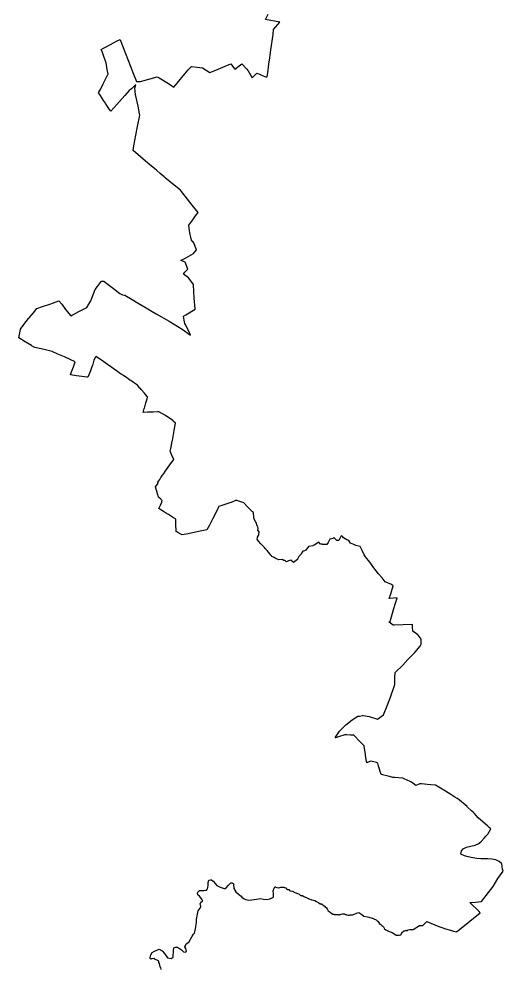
# Model space of a CAD drawing. Header units: metres. Extents: x 255476 to 378809, y 1739479 to 2227865.
# Drawn here: x 362705 to 378809, y 1839966 to 1871569 of the extents above; entities that cross this region are included whole.
import ezdxf

# ---------------------------------------------------------------- set-up
doc = ezdxf.new("R2010")
doc.units = ezdxf.units.M
doc.header["$MEASUREMENT"] = 0
doc.layers.add('DISTRICT BOUNDRY', color=86, linetype='Continuous')

msp = doc.modelspace()

# ---------------------------------------------------------------- linework, layer by layer
at = {"layer": 'DISTRICT BOUNDRY'}
msp.add_polyline3d([(367433, 1839953, 0), (367424, 1840016, 0), (367407, 1840032, 0), (367400, 1840053, 0), (367394, 1840067, 0), (367386, 1840091, 0), (367386, 1840091, 0), (367388, 1840107, 0), (367384, 1840111, 0), (367379, 1840115, 0), (367379, 1840116, 0), (367379, 1840123, 0), (367379, 1840128, 0), (367377, 1840148, 0), (367376, 1840151, 0), (367359, 1840183, 0), (367357, 1840202, 0), (367351, 1840233, 0), (367304, 1840259, 0), (367274, 1840275, 0), (367212, 1840294, 0), (367209, 1840314, 0), (367208, 1840318, 0), (367140, 1840304, 0), (367115, 1840306, 0), (367088, 1840292, 0), (367068, 1840313, 0), (367067, 1840320, 0), (367065, 1840344, 0), (367092, 1840442, 0), (367137, 1840515, 0), (367209, 1840563, 0), (367373, 1840628, 0), (367470, 1840565, 0), (367543, 1840477, 0), (367648, 1840338, 0), (367765, 1840316, 0), (367832, 1840361, 0), (367847, 1840578, 0), (367860, 1840671, 0), (367913, 1840693, 0), (367978, 1840689, 0), (368113, 1840604, 0), (368184, 1840533, 0), (368236, 1840524, 0), (368274, 1840552, 0), (368260, 1840649, 0), (368228, 1840704, 0), (368267, 1840800, 0), (368352, 1840859, 0), (368461, 1841032, 0), (368515, 1841123, 0), (368545, 1841158, 0), (368579, 1841299, 0), (368614, 1841527, 0), (368608, 1841608, 0), (368641, 1841795, 0), (368664, 1841896, 0), (368730, 1841990, 0), (368753, 1842050, 0), (368738, 1842142, 0), (368756, 1842171, 0), (368776, 1842202, 0), (368819, 1842223, 0), (368804, 1842272, 0), (368757, 1842335, 0), (368709, 1842390, 0), (368651, 1842437, 0), (368649, 1842491, 0), (368657, 1842526, 0), (368713, 1842582, 0), (368855, 1842578, 0), (368939, 1842593, 0), (368973, 1842634, 0), (368991, 1842672, 0), (369002, 1842748, 0), (369002, 1842849, 0), (369024, 1842922, 0), (369074, 1842937, 0), (369110, 1842935, 0), (369169, 1842885, 0), (369289, 1842742, 0), (369394, 1842685, 0), (369531, 1842642, 0), (369566, 1842640, 0), (369597, 1842667, 0), (369673, 1842754, 0), (369750, 1842830, 0), (369797, 1842838, 0), (369815, 1842810, 0), (369833, 1842825, 0), (369845, 1842790, 0), (369852, 1842771, 0), (369839, 1842756, 0), (369844, 1842734, 0), (369850, 1842706, 0), (369853, 1842643, 0), (369916, 1842533, 0), (370013, 1842460, 0), (370097, 1842390, 0), (370118, 1842354, 0), (370198, 1842301, 0), (370249, 1842274, 0), (370336, 1842261, 0), (370453, 1842268, 0), (370603, 1842292, 0), (370743, 1842311, 0), (370841, 1842293, 0), (370956, 1842282, 0), (371052, 1842296, 0), (371077, 1842307, 0), (371086, 1842312, 0), (371131, 1842335, 0), (371173, 1842361, 0), (371171, 1842473, 0), (371167, 1842565, 0), (371196, 1842651, 0), (371218, 1842705, 0), (371239, 1842696, 0), (371251, 1842690, 0), (371279, 1842680, 0), (371283, 1842679, 0), (371352, 1842667, 0), (371384, 1842680, 0), (371412, 1842691, 0), (371444, 1842687, 0), (371460, 1842686, 0), (371514, 1842684, 0), (371544, 1842677, 0), (371582, 1842668, 0), (371611, 1842636, 0), (371636, 1842612, 0), (371678, 1842609, 0), (371712, 1842568, 0), (371724, 1842567, 0), (371736, 1842567, 0), (371800, 1842559, 0), (371816, 1842557, 0), (371835, 1842538, 0), (371856, 1842517, 0), (371942, 1842487, 0), (371950, 1842484, 0), (372028, 1842450, 0), (372049, 1842430, 0), (372057, 1842423, 0), (372087, 1842408, 0), (372109, 1842407, 0), (372120, 1842403, 0), (372123, 1842404, 0), (372140, 1842407, 0), (372155, 1842387, 0), (372173, 1842389, 0), (372193, 1842365, 0), (372211, 1842373, 0), (372229, 1842352, 0), (372274, 1842345, 0), (372286, 1842334, 0), (372329, 1842312, 0), (372335, 1842312, 0), (372344, 1842313, 0), (372345, 1842311, 0), (372351, 1842301, 0), (372377, 1842292, 0), (372417, 1842278, 0), (372434, 1842272, 0), (372460, 1842263, 0), (372546, 1842249, 0), (372547, 1842248, 0), (372601, 1842209, 0), (372676, 1842170, 0), (372680, 1842167, 0), (372727, 1842136, 0), (372739, 1842135, 0), (372778, 1842130, 0), (372781, 1842128, 0), (372846, 1842075, 0), (372888, 1842044, 0), (372896, 1842038, 0), (372931, 1841997, 0), (372959, 1841964, 0), (372989, 1841904, 0), (373057, 1841853, 0), (373062, 1841850, 0), (373101, 1841825, 0), (373150, 1841793, 0), (373161, 1841792, 0), (373187, 1841788, 0), (373188, 1841788, 0), (373195, 1841776, 0), (373206, 1841777, 0), (373222, 1841779, 0), (373238, 1841781, 0), (373252, 1841783, 0), (373258, 1841784, 0), (373283, 1841780, 0), (373327, 1841775, 0), (373343, 1841773, 0), (373355, 1841773, 0), (373364, 1841773, 0), (373382, 1841774, 0), (373396, 1841774, 0), (373421, 1841792, 0), (373466, 1841796, 0), (373475, 1841797, 0), (373526, 1841801, 0), (373540, 1841803, 0), (373551, 1841793, 0), (373563, 1841783, 0), (373597, 1841781, 0), (373604, 1841765, 0), (373655, 1841752, 0), (373679, 1841756, 0), (373703, 1841760, 0), (373725, 1841763, 0), (373779, 1841771, 0), (373812, 1841771, 0), (373859, 1841793, 0), (373909, 1841816, 0), (373920, 1841816, 0), (373936, 1841820, 0), (374016, 1841843, 0), (374107, 1841777, 0), (374180, 1841725, 0), (374306, 1841698, 0), (374346, 1841690, 0), (374453, 1841661, 0), (374462, 1841658, 0), (374506, 1841640, 0), (374586, 1841601, 0), (374633, 1841561, 0), (374639, 1841557, 0), (374672, 1841529, 0), (374688, 1841486, 0), (374692, 1841483, 0), (374739, 1841449, 0), (374782, 1841417, 0), (374810, 1841392, 0), (374832, 1841372, 0), (374871, 1841299, 0), (374911, 1841273, 0), (374976, 1841234, 0), (375055, 1841204, 0), (375123, 1841175, 0), (375213, 1841123, 0), (375253, 1841097, 0), (375311, 1841093, 0), (375358, 1841090, 0), (375412, 1841104, 0), (375462, 1841203, 0), (375515, 1841233, 0), (375576, 1841249, 0), (375591, 1841253, 0), (375617, 1841241, 0), (375655, 1841270, 0), (375712, 1841275, 0), (375816, 1841284, 0), (376027, 1841410, 0), (376147, 1841410, 0), (376280, 1841542, 0), (376671, 1841375, 0), (376808, 1841332, 0), (376896, 1841305, 0), (377057, 1841256, 0), (377159, 1841224, 0), (377258, 1841197, 0), (377256, 1841198, 0), (377308, 1841240, 0), (378052, 1841838, 0), (378015, 1841877, 0), (378019, 1841881, 0), (377706, 1842176, 0), (377899, 1842190, 0), (378091, 1842209, 0), (378478, 1842715, 0), (378639, 1842975, 0), (378809, 1843218, 0), (378792, 1843287, 0), (378766, 1843461, 0), (378683, 1843544, 0), (378574, 1843595, 0), (378441, 1843622, 0), (378306, 1843627, 0), (378170, 1843629, 0), (378074, 1843630, 0), (377937, 1843639, 0), (377801, 1843659, 0), (377646, 1843696, 0), (377524, 1843728, 0), (377409, 1843781, 0), (377404, 1843783, 0), (377427, 1843902, 0), (377487, 1843966, 0), (377593, 1844018, 0), (377738, 1844054, 0), (377885, 1844086, 0), (378008, 1844139, 0), (378099, 1844224, 0), (378186, 1844320, 0), (378243, 1844386, 0), (378299, 1844453, 0), (378400, 1844633, 0), (378350, 1844677, 0), (378301, 1844720, 0), (377981, 1844999, 0), (377861, 1845142, 0), (377847, 1845155, 0), (377819, 1845180, 0), (377762, 1845233, 0), (377622, 1845360, 0), (377613, 1845367, 0), (377290, 1845638, 0), (377283, 1845642, 0), (377211, 1845685, 0), (377068, 1845772, 0), (376893, 1845878, 0), (376567, 1846078, 0), (376403, 1846095, 0), (376283, 1846107, 0), (376195, 1846116, 0), (376098, 1846126, 0), (376042, 1846131, 0), (375964, 1846094, 0), (375909, 1846068, 0), (375805, 1846153, 0), (375765, 1846185, 0), (375723, 1846204, 0), (375524, 1846294, 0), (375476, 1846316, 0), (375195, 1846341, 0), (375172, 1846343, 0), (375156, 1846339, 0), (375143, 1846342, 0), (375110, 1846350, 0), (374986, 1846379, 0), (374795, 1846424, 0), (374755, 1846434, 0), (374668, 1846712, 0), (374650, 1846770, 0), (374639, 1846809, 0), (374620, 1846823, 0), (374595, 1846830, 0), (374408, 1846882, 0), (374322, 1846846, 0), (374313, 1846842, 0), (374300, 1846836, 0), (374279, 1846827, 0), (374272, 1846872, 0), (374237, 1847082, 0), (374234, 1847101, 0), (374210, 1847246, 0), (374190, 1847367, 0), (374190, 1847369, 0), (374186, 1847392, 0), (374160, 1847420, 0), (374061, 1847523, 0), (373847, 1847747, 0), (373734, 1847749, 0), (373605, 1847752, 0), (373550, 1847753, 0), (373340, 1847691, 0), (373289, 1847676, 0), (373276, 1847672, 0), (373228, 1847658, 0), (373224, 1847657, 0), (373226, 1847660, 0), (373262, 1847713, 0), (373371, 1847875, 0), (373578, 1848091, 0), (373789, 1848254, 0), (373977, 1848375, 0), (374038, 1848380, 0), (374130, 1848396, 0), (374152, 1848400, 0), (374351, 1848364, 0), (374636, 1848282, 0), (374829, 1848421, 0), (374954, 1848725, 0), (375066, 1849006, 0), (375209, 1849429, 0), (375215, 1849671, 0), (375219, 1849815, 0), (375220, 1849832, 0), (375471, 1850078, 0), (375646, 1850259, 0), (375880, 1850499, 0), (376053, 1850700, 0), (376090, 1850767, 0), (376089, 1850937, 0), (375988, 1851069, 0), (375973, 1851080, 0), (375807, 1851200, 0), (375803, 1851335, 0), (375800, 1851422, 0), (375488, 1851416, 0), (375184, 1851409, 0), (375154, 1851409, 0), (375019, 1851505, 0), (375010, 1851511, 0), (375051, 1851531, 0), (375174, 1851962, 0), (375292, 1852310, 0), (375039, 1852290, 0), (375021, 1852290, 0), (375072, 1852450, 0), (375157, 1852710, 0), (375103, 1852755, 0), (374891, 1852840, 0), (374789, 1852982, 0), (374662, 1853110, 0), (374515, 1853311, 0), (374377, 1853497, 0), (374239, 1853680, 0), (374193, 1853746, 0), (374119, 1853891, 0), (374062, 1854017, 0), (373955, 1854044, 0), (373909, 1854057, 0), (373893, 1854068, 0), (373841, 1854089, 0), (373739, 1854128, 0), (373714, 1854169, 0), (373681, 1854220, 0), (373610, 1854239, 0), (373562, 1854272, 0), (373505, 1854312, 0), (373478, 1854343, 0), (373460, 1854366, 0), (373419, 1854378, 0), (373391, 1854307, 0), (373352, 1854215, 0), (373277, 1854226, 0), (373206, 1854301, 0), (373180, 1854320, 0), (373146, 1854285, 0), (373105, 1854275, 0), (373051, 1854267, 0), (372996, 1854150, 0), (372953, 1854089, 0), (372870, 1854090, 0), (372805, 1854088, 0), (372788, 1854096, 0), (372735, 1854102, 0), (372681, 1854160, 0), (372530, 1854070, 0), (372497, 1854050, 0), (372483, 1854043, 0), (372343, 1854020, 0), (372253, 1853897, 0), (372202, 1853878, 0), (372149, 1853862, 0), (372096, 1853777, 0), (372082, 1853760, 0), (372015, 1853688, 0), (371977, 1853596, 0), (371967, 1853584, 0), (371841, 1853494, 0), (371750, 1853571, 0), (371675, 1853541, 0), (371627, 1853526, 0), (371594, 1853516, 0), (371588, 1853523, 0), (371572, 1853544, 0), (371553, 1853553, 0), (371518, 1853555, 0), (371462, 1853587, 0), (371350, 1853578, 0), (371295, 1853602, 0), (371233, 1853634, 0), (371192, 1853652, 0), (371121, 1853689, 0), (371121, 1853689, 0), (371107, 1853705, 0), (371104, 1853709, 0), (371094, 1853722, 0), (371087, 1853730, 0), (371053, 1853773, 0), (370960, 1853887, 0), (370900, 1853958, 0), (370868, 1853989, 0), (370753, 1854109, 0), (370675, 1854198, 0), (370626, 1854265, 0), (370638, 1854308, 0), (370642, 1854334, 0), (370673, 1854388, 0), (370681, 1854404, 0), (370694, 1854506, 0), (370655, 1854565, 0), (370663, 1854619, 0), (370653, 1854674, 0), (370638, 1854689, 0), (370619, 1854738, 0), (370606, 1854802, 0), (370589, 1854826, 0), (370540, 1854910, 0), (370518, 1854973, 0), (370504, 1855157, 0), (370478, 1855175, 0), (370329, 1855317, 0), (370324, 1855326, 0), (370183, 1855470, 0), (369958, 1855552, 0), (369912, 1855546, 0), (369765, 1855487, 0), (369723, 1855476, 0), (369488, 1855392, 0), (369359, 1855350, 0), (369323, 1855282, 0), (369253, 1855143, 0), (369141, 1854926, 0), (369041, 1854730, 0), (368958, 1854575, 0), (368898, 1854562, 0), (368734, 1854528, 0), (368574, 1854496, 0), (368338, 1854446, 0), (368134, 1854407, 0), (368090, 1854431, 0), (367994, 1854488, 0), (367931, 1854525, 0), (367932, 1854558, 0), (367928, 1854740, 0), (367925, 1854925, 0), (367842, 1854975, 0), (367677, 1855080, 0), (367581, 1855141, 0), (367483, 1855203, 0), (367461, 1855220, 0), (367360, 1855285, 0), (367372, 1855315, 0), (367377, 1855329, 0), (367408, 1855396, 0), (367453, 1855495, 0), (367455, 1855516, 0), (367471, 1855551, 0), (367428, 1855596, 0), (367348, 1855667, 0), (367321, 1855753, 0), (367319, 1855760, 0), (367317, 1855766, 0), (367306, 1855803, 0), (367301, 1855817, 0), (367243, 1856005, 0), (367331, 1856129, 0), (367329, 1856161, 0), (367395, 1856255, 0), (367405, 1856279, 0), (367417, 1856296, 0), (367429, 1856315, 0), (367439, 1856327, 0), (367471, 1856378, 0), (367490, 1856402, 0), (367552, 1856494, 0), (367559, 1856506, 0), (367729, 1856740, 0), (367848, 1856903, 0), (367854, 1856910, 0), (367783, 1857077, 0), (367736, 1857187, 0), (367755, 1857281, 0), (367766, 1857337, 0), (367804, 1857521, 0), (367812, 1857545, 0), (367863, 1857875, 0), (367912, 1858124, 0), (367840, 1858195, 0), (367820, 1858209, 0), (367576, 1858377, 0), (367359, 1858503, 0), (367352, 1858501, 0), (367330, 1858500, 0), (367167, 1858494, 0), (366984, 1858488, 0), (366979, 1858488, 0), (366836, 1858483, 0), (366875, 1858615, 0), (366876, 1858619, 0), (366929, 1858802, 0), (366938, 1858833, 0), (366965, 1858929, 0), (366985, 1858996, 0), (366918, 1859075, 0), (366879, 1859119, 0), (366771, 1859244, 0), (366747, 1859272, 0), (366731, 1859291, 0), (366645, 1859389, 0), (366510, 1859481, 0), (366421, 1859542, 0), (366397, 1859559, 0), (366326, 1859607, 0), (366295, 1859629, 0), (366215, 1859685, 0), (366196, 1859696, 0), (366129, 1859739, 0), (366112, 1859749, 0), (366109, 1859752, 0), (366091, 1859765, 0), (366083, 1859770, 0), (365906, 1859896, 0), (365887, 1859910, 0), (365793, 1859977, 0), (365679, 1860058, 0), (365651, 1860077, 0), (365451, 1860216, 0), (365420, 1860238, 0), (365264, 1860345, 0), (365253, 1860323, 0), (365196, 1860215, 0), (365147, 1860045, 0), (365143, 1860035, 0), (365081, 1859868, 0), (364994, 1859650, 0), (364962, 1859654, 0), (364888, 1859664, 0), (364623, 1859699, 0), (364416, 1859727, 0), (364455, 1859826, 0), (364521, 1859997, 0), (364578, 1860167, 0), (364214, 1860328, 0), (364001, 1860421, 0), (363807, 1860510, 0), (363538, 1860570, 0), (363229, 1860637, 0), (363142, 1860690, 0), (363122, 1860703, 0), (362910, 1860833, 0), (362705, 1860966, 0), (362732, 1861134, 0), (362750, 1861247, 0), (362802, 1861320, 0), (362819, 1861344, 0), (362868, 1861406, 0), (363025, 1861608, 0), (363035, 1861620, 0), (363039, 1861625, 0), (363185, 1861798, 0), (363301, 1861935, 0), (363487, 1862001, 0), (363759, 1862096, 0), (364030, 1862192, 0), (364032, 1862193, 0), (364125, 1862077, 0), (364256, 1861909, 0), (364426, 1861694, 0), (364490, 1861728, 0), (364500, 1861733, 0), (364700, 1861839, 0), (364957, 1861974, 0), (365095, 1862195, 0), (365128, 1862281, 0), (365237, 1862567, 0), (365314, 1862666, 0), (365453, 1862842, 0), (365531, 1862848, 0), (365669, 1862742, 0), (365851, 1862602, 0), (366063, 1862439, 0), (366107, 1862415, 0), (366150, 1862392, 0), (366232, 1862379, 0), (366232, 1862379, 0), (366476, 1862235, 0), (366672, 1862120, 0), (366936, 1861955, 0), (367137, 1861841, 0), (367140, 1861841, 0), (367270, 1861765, 0), (367706, 1861513, 0), (368134, 1861252, 0), (368407, 1861052, 0), (368362, 1861162, 0), (368291, 1861302, 0), (368252, 1861379, 0), (368224, 1861436, 0), (368201, 1861554, 0), (368177, 1861680, 0), (368177, 1861681, 0), (368255, 1861729, 0), (368564, 1861921, 0), (368564, 1861925, 0), (368537, 1862279, 0), (368515, 1862729, 0), (368513, 1862732, 0), (368351, 1862948, 0), (368349, 1862955, 0), (368174, 1863080, 0), (368226, 1863148, 0), (368326, 1863249, 0), (368235, 1863480, 0), (368177, 1863503, 0), (368094, 1863540, 0), (368099, 1863546, 0), (368200, 1863591, 0), (368508, 1863766, 0), (368612, 1863889, 0), (368608, 1863893, 0), (368515, 1864146, 0), (368502, 1864148, 0), (368441, 1864209, 0), (368391, 1864458, 0), (368381, 1864518, 0), (368352, 1864707, 0), (368486, 1864888, 0), (368575, 1865021, 0), (368669, 1865134, 0), (368470, 1865380, 0), (368075, 1865876, 0), (367814, 1866081, 0), (367572, 1866285, 0), (367537, 1866316, 0), (367400, 1866434, 0), (367277, 1866538, 0), (367227, 1866580, 0), (366995, 1866775, 0), (366501, 1867191, 0), (366529, 1867351, 0), (366593, 1867700, 0), (366650, 1867989, 0), (366723, 1868373, 0), (366717, 1868410, 0), (366665, 1868664, 0), (366585, 1869057, 0), (366556, 1869269, 0), (366590, 1869388, 0), (366446, 1869246, 0), (366405, 1869210, 0), (366372, 1869186, 0), (366225, 1869023, 0), (365965, 1868724, 0), (365761, 1868501, 0), (365721, 1868554, 0), (365654, 1868659, 0), (365594, 1868749, 0), (365593, 1868749, 0), (365583, 1868765, 0), (365518, 1868861, 0), (365415, 1869021, 0), (365352, 1869118, 0), (365363, 1869137, 0), (365425, 1869245, 0), (365508, 1869415, 0), (365662, 1869723, 0), (365670, 1869739, 0), (365639, 1869894, 0), (365604, 1870106, 0), (365537, 1870286, 0), (365479, 1870449, 0), (365442, 1870553, 0), (365514, 1870593, 0), (365565, 1870621, 0), (365745, 1870718, 0), (365947, 1870830, 0), (366073, 1870891, 0), (366132, 1870731, 0), (366154, 1870672, 0), (366252, 1870417, 0), (366328, 1870219, 0), (366427, 1869968, 0), (366498, 1869788, 0), (366619, 1869489, 0), (366619, 1869489, 0), (366743, 1869492, 0), (367305, 1869644, 0), (367364, 1869609, 0), (367675, 1869423, 0), (367855, 1869306, 0), (367965, 1869435, 0), (368228, 1869749, 0), (368333, 1869874, 0), (368337, 1869879, 0), (368448, 1869991, 0), (368636, 1869965, 0), (368816, 1869941, 0), (369058, 1869787, 0), (369253, 1869870, 0), (369566, 1870003, 0), (369754, 1870080, 0), (369810, 1870003, 0), (369881, 1869905, 0), (370115, 1870079, 0), (370273, 1869908, 0), (370326, 1869845, 0), (370460, 1869617, 0), (370551, 1869703, 0), (370610, 1869759, 0), (370629, 1869763, 0), (370824, 1869680, 0), (370944, 1869636, 0), (370950, 1869641, 0), (370959, 1869652, 0), (370984, 1869779, 0), (371023, 1870062, 0), (371051, 1870278, 0), (371087, 1870541, 0), (371158, 1871052, 0), (371176, 1871221, 0), (371379, 1871463, 0), (370906, 1871554, 0), (370999, 1871727, 0)], dxfattribs=at)

doc.saveas('drawing.dxf')
